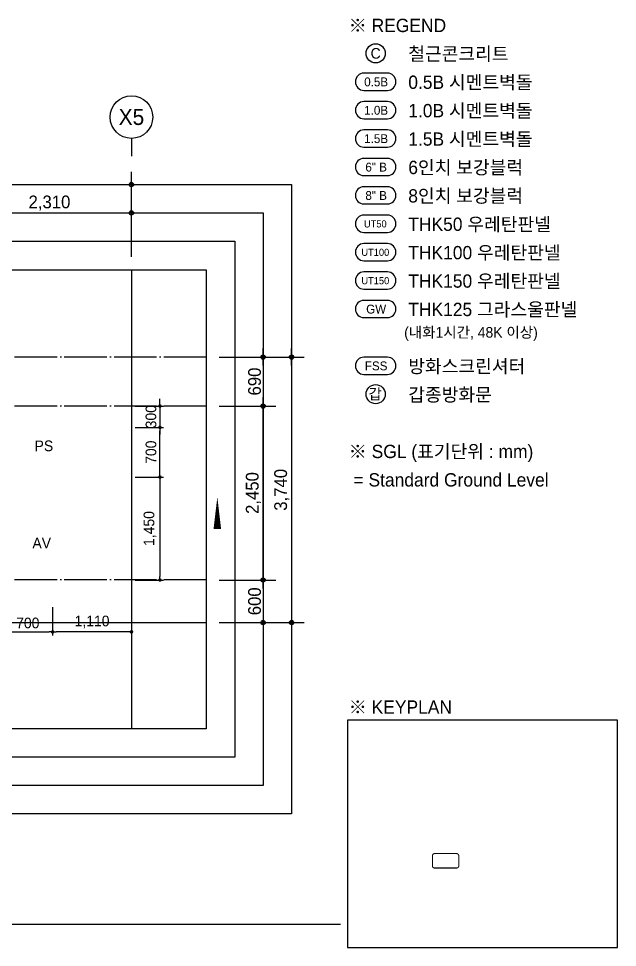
# Model space of a CAD drawing. Header units: millimetres. Extents: x 252711992 to 505989238, y 504776675 to 1009617600.
# Drawn here: x 253205659 to 253214092, y 504818012 to 504831094 of the extents above; entities that cross this region are included whole.
import ezdxf
from ezdxf.enums import TextEntityAlignment as Align
from ezdxf.xclip import XClip

# ---------------------------------------------------------------- set-up
doc = ezdxf.new("R2010")
doc.units = ezdxf.units.MM
doc.header["$XCLIPFRAME"] = 0
doc.linetypes.add('CEN', pattern=[35, 30, -2, 1, -2])
doc.linetypes.add('사무실2종$0$ACAD_ISO04W100', pattern=[30, 24, -3, 0, -3])
for name, color, linetype in [('$ZCDB_AUDIT_GENERATED_600D18', 7, 'Continuous'), ('0KD DIM', 7, 'Continuous'), ('4A.TEC CEN', 1, 'CEN'), ('4A.TEC TEXT', 7, 'Continuous'), ('4A.TEC TEXT 2', 3, 'Continuous'), ('4A.TEC 심볼', 7, 'Continuous'), ('SYM', 1, 'Continuous'), ('TEXT', 7, 'Continuous')]:
    doc.layers.add(name, color=color, linetype=linetype)
doc.layers.add('DEFPOINT', color=135, linetype='Continuous', plot=False)
doc.styles.add('GHS', font='malgun.ttf')
doc.styles.add('나눔고딕', font='')
doc.styles.add('돋움', font='')
doc.styles.add('돋음체', font='')
doc.styles.add('울릉도L', font='')
doc.styles.get('나눔고딕').set_extended_font_data('Dotum')
doc.styles.get('돋움').set_extended_font_data('Dotum')
doc.styles.get('돋음체').set_extended_font_data('Dotum')
doc.styles.get('울릉도L').set_extended_font_data('Dotum')
doc.dimstyles.new('DIM_600(외부치수)', dxfattribs={"dimscale": 400, "dimtxt": 3.3, "dimasz": 1, "dimexe": 2, "dimexo": 2, "dimgap": 1, "dimtad": 1, "dimdec": 0, "dimdsep": 46, "dimlunit": 6, "dimtxsty": '나눔고딕', "dimblk1": 'DIMDOT', "dimblk2": 'DIMDOT', "dimsah": 1, "dimcen": 2.5, "dimdle": 1.5, "dimclrd": 8, "dimclre": 8, "dimclrt": 3, "dimadec": 0, "dimazin": 0, "dimtfac": 1, "dimtdec": 0, "dimtix": 1, "dimtmove": 2, "dimatfit": 3, "dimldrblk": 'DIMDOT', "dimfxl": 1, "dimtvp": 1, "dimtolj": 1, "dimtzin": 0, "dimarcsym": 0})
doc.dimstyles.new('KD DIM 1', dxfattribs={"dimscale": 50, "dimtxt": 3, "dimasz": 1, "dimexe": 1, "dimexo": 1, "dimgap": 1, "dimtad": 1, "dimdec": 0, "dimzin": 0, "dimdsep": 46, "dimlunit": 6, "dimtxsty": '돋음체', "dimblk": 'DOT', "dimcen": 3, "dimdle": 1, "dimclrd": 256, "dimclre": 256, "dimclrt": 3, "dimazin": 0, "dimtfac": 1, "dimtdec": 0, "dimtix": 1, "dimtmove": 2, "dimatfit": 3, "dimldrblk": 'OBLIQUE', "dimfxl": 1, "dimtvp": 0.8333, "dimtolj": 1, "dimtzin": 0, "dimarcsym": 0})

# ---------------------------------------------------------------- blocks, each defined once
blk = doc.blocks.new('dwgFD3B')
at = {"layer": '4A.TEC CEN', "color": 250, "ltscale": 500}
blk.add_line((49194.51, -169936.83, -3333.33), (358000, -169936.83, -3333.33), dxfattribs=at)
at = {"layer": '4A.TEC CEN', "color": 250, "ltscale": 500, "elevation": -3333.33}
blk.add_lwpolyline([(208807.63, -39163.16), (208807.63, -267000)], dxfattribs=at)
blk = doc.blocks.new('DIMDOT')
at = {"color": 0}
blk.add_line((-2, 0), (2, 0), dxfattribs=at)
for radius in [0.5, 0.25]:
    blk.add_circle((0, 0), radius, dxfattribs=at)
blk = doc.blocks.new('*D324')
at = {"layer": '$ZCDB_AUDIT_GENERATED_600D18', "color": 8, "lineweight": -2, "transparency": 16777216}
for p, q in [((253196249, 504827737), (253196249, 504828937)), ((253207249, 504827737), (253207249, 504828937)), ((253196309, 504828757), (253207189, 504828757))]:
    blk.add_line(p, q, dxfattribs=at)
at = {"layer": 'Defpoints', "color": 0, "transparency": 16777216}
for p in [(253207249, 504828757), (253196249, 504827557, 0), (253207249, 504827557)]:
    blk.add_point(p, dxfattribs=at)
at = {"layer": '$ZCDB_AUDIT_GENERATED_600D18', "color": 8, "lineweight": -2, "transparency": 16777216, "xscale": 60, "yscale": 60, "zscale": 60, "rotation": 180}
blk.add_blockref('DIMDOT', (253196249, 504828757), dxfattribs=at)
at = {"layer": '$ZCDB_AUDIT_GENERATED_600D18', "color": 8, "lineweight": -2, "transparency": 16777216, "xscale": 60, "yscale": 60, "zscale": 60}
blk.add_blockref('DIMDOT', (253207249, 504828757), dxfattribs=at)
at = {"layer": '$ZCDB_AUDIT_GENERATED_600D18', "color": 3, "transparency": 16777216, "insert": (253201749, 504828895), "char_height": 180, "attachment_point": 5, "style": '나눔고딕'}
blk.add_mtext('\\A1;11,000', dxfattribs=at)
blk = doc.blocks.new('*D325')
at = {"layer": '$ZCDB_AUDIT_GENERATED_600D18', "color": 8, "lineweight": -2, "transparency": 16777216}
for p, q in [((253204939, 504827737), (253204939, 504828537)), ((253207249, 504827737), (253207249, 504828537)), ((253204999, 504828357), (253207189, 504828357))]:
    blk.add_line(p, q, dxfattribs=at)
at = {"layer": 'Defpoints', "color": 0, "transparency": 16777216}
for p in [(253207249, 504828357), (253204939, 504827557, 569), (253207249, 504827557, 4431)]:
    blk.add_point(p, dxfattribs=at)
at = {"layer": '$ZCDB_AUDIT_GENERATED_600D18', "color": 8, "lineweight": -2, "transparency": 16777216, "xscale": 60, "yscale": 60, "zscale": 60, "rotation": 180}
blk.add_blockref('DIMDOT', (253204939, 504828357), dxfattribs=at)
at = {"layer": '$ZCDB_AUDIT_GENERATED_600D18', "color": 8, "lineweight": -2, "transparency": 16777216, "xscale": 60, "yscale": 60, "zscale": 60}
blk.add_blockref('DIMDOT', (253207249, 504828357), dxfattribs=at)
at = {"layer": '$ZCDB_AUDIT_GENERATED_600D18', "color": 3, "transparency": 16777216, "insert": (253206094, 504828495), "char_height": 180, "attachment_point": 5, "style": '나눔고딕'}
blk.add_mtext('\\A1;2,310', dxfattribs=at)
blk = doc.blocks.new('ccs122')
at = {"layer": '4A.TEC 심볼'}
blk.add_line((0, 8), (0, 3), dxfattribs=at)
blk.add_circle((0, 14), 6, dxfattribs=at)
at = {"layer": '4A.TEC TEXT 2', "color": 3, "style": 'GHS'}
blk.add_attdef('NO', text='', height=4.5, dxfattribs=at).set_placement((-0.01, 14.02), align=Align.MIDDLE_CENTER)
blk = doc.blocks.new('*D330')
at = {"layer": '$ZCDB_AUDIT_GENERATED_600D18', "color": 8, "lineweight": -2, "transparency": 16777216}
for p, q in [((253208483, 504826327), (253209683, 504826327)), ((253209503, 504826267), (253209503, 504822647)), ((253208483, 504822587), (253209683, 504822587))]:
    blk.add_line(p, q, dxfattribs=at)
at = {"layer": 'Defpoints', "color": 0, "transparency": 16777216}
for p in [(253208303, 504826327, 0), (253208303, 504822587, 0), (253209503, 504822587)]:
    blk.add_point(p, dxfattribs=at)
at = {"layer": '$ZCDB_AUDIT_GENERATED_600D18', "color": 8, "lineweight": -2, "transparency": 16777216, "xscale": 60, "yscale": 60, "zscale": 60}
for p, rotation in [((253209503, 504826327), 90), ((253209503, 504822587), 270)]:
    blk.add_blockref('DIMDOT', p, dxfattribs=dict(at, rotation=rotation))
at = {"layer": '$ZCDB_AUDIT_GENERATED_600D18', "color": 3, "transparency": 16777216, "insert": (253209366, 504824457), "char_height": 180, "attachment_point": 5, "rotation": 90, "style": '나눔고딕'}
blk.add_mtext('\\A1;3,740', dxfattribs=at)
blk = doc.blocks.new('*D331')
at = {"layer": '$ZCDB_AUDIT_GENERATED_600D18', "color": 8, "lineweight": -2, "transparency": 16777216}
for p, q in [((253208483, 504826327), (253209283, 504826327)), ((253209103, 504826267), (253209103, 504825697)), ((253208483, 504825637), (253209283, 504825637))]:
    blk.add_line(p, q, dxfattribs=at)
at = {"layer": 'Defpoints', "color": 0, "transparency": 16777216}
for p in [(253208303, 504826327, 0), (253208303, 504825637, 0), (253209103, 504825637)]:
    blk.add_point(p, dxfattribs=at)
at = {"layer": '$ZCDB_AUDIT_GENERATED_600D18', "color": 8, "lineweight": -2, "transparency": 16777216, "xscale": 60, "yscale": 60, "zscale": 60}
for p, rotation in [((253209103, 504826327), 90), ((253209103, 504825637), 270)]:
    blk.add_blockref('DIMDOT', p, dxfattribs=dict(at, rotation=rotation))
at = {"layer": '$ZCDB_AUDIT_GENERATED_600D18', "color": 3, "transparency": 16777216, "insert": (253208983, 504825982), "char_height": 180, "attachment_point": 5, "rotation": 90, "style": '나눔고딕'}
blk.add_mtext('\\A1;690', dxfattribs=at)
blk = doc.blocks.new('*D332')
at = {"layer": '$ZCDB_AUDIT_GENERATED_600D18', "color": 8, "lineweight": -2, "transparency": 16777216}
for p, q in [((253208483, 504825637), (253209283, 504825637)), ((253209103, 504823247), (253209103, 504825577)), ((253208483, 504823187), (253209283, 504823187))]:
    blk.add_line(p, q, dxfattribs=at)
at = {"layer": 'Defpoints', "color": 0, "transparency": 16777216}
for p in [(253208303, 504825637, 0), (253209103, 504825637), (253208303, 504823187, 0)]:
    blk.add_point(p, dxfattribs=at)
at = {"layer": '$ZCDB_AUDIT_GENERATED_600D18', "color": 8, "lineweight": -2, "transparency": 16777216, "xscale": 60, "yscale": 60, "zscale": 60}
for p, rotation in [((253209103, 504825637), 90), ((253209103, 504823187), 270)]:
    blk.add_blockref('DIMDOT', p, dxfattribs=dict(at, rotation=rotation))
at = {"layer": '$ZCDB_AUDIT_GENERATED_600D18', "color": 3, "transparency": 16777216, "insert": (253208966, 504824412), "char_height": 180, "attachment_point": 5, "rotation": 90, "style": '나눔고딕'}
blk.add_mtext('\\A1;2,450', dxfattribs=at)
blk = doc.blocks.new('*D333')
at = {"layer": '$ZCDB_AUDIT_GENERATED_600D18', "color": 8, "lineweight": -2, "transparency": 16777216}
for p, q in [((253208483, 504823187), (253209283, 504823187)), ((253209103, 504823127), (253209103, 504822647)), ((253208483, 504822587), (253209283, 504822587))]:
    blk.add_line(p, q, dxfattribs=at)
at = {"layer": 'Defpoints', "color": 0, "transparency": 16777216}
for p in [(253208303, 504823187, 0), (253208303, 504822587, 0), (253209103, 504822587)]:
    blk.add_point(p, dxfattribs=at)
at = {"layer": '$ZCDB_AUDIT_GENERATED_600D18', "color": 8, "lineweight": -2, "transparency": 16777216, "xscale": 60, "yscale": 60, "zscale": 60}
for p, rotation in [((253209103, 504823187), 90), ((253209103, 504822587), 270)]:
    blk.add_blockref('DIMDOT', p, dxfattribs=dict(at, rotation=rotation))
at = {"layer": '$ZCDB_AUDIT_GENERATED_600D18', "color": 3, "transparency": 16777216, "insert": (253208983, 504822887), "char_height": 180, "attachment_point": 5, "rotation": 90, "style": '나눔고딕'}
blk.add_mtext('\\A1;600', dxfattribs=at)
blk = doc.blocks.new('_Dot')
at = {"color": 0, "linetype": 'ByBlock', "lineweight": -2}
blk.add_line((-0.5, 0), (-1, 0), dxfattribs=at)
at = {"color": 0, "linetype": 'ByBlock', "const_width": 0.5}
blk.add_lwpolyline([(-0.25, 0, 1), (0.25, 0, 1)], format="xyb", close=True, dxfattribs=at)
blk = doc.blocks.new('*D921')
at = {"layer": '0KD DIM', "lineweight": -2, "transparency": 16777216}
for p, q in [((253205439, 504822806), (253205439, 504822406)), ((253206139, 504822806), (253206139, 504822406)), ((253205489, 504822456), (253206089, 504822456))]:
    blk.add_line(p, q, dxfattribs=at)
at = {"layer": 'Defpoints', "color": 0, "transparency": 16777216}
for p in [(253205439, 504822856), (253206139, 504822856), (253206139, 504822456)]:
    blk.add_point(p, dxfattribs=at)
at = {"layer": '0KD DIM', "lineweight": -2, "transparency": 16777216, "xscale": 50, "yscale": 50, "zscale": 50, "rotation": 180}
blk.add_blockref('_Dot', (253205439, 504822456), dxfattribs=at)
at = {"layer": '0KD DIM', "lineweight": -2, "transparency": 16777216, "xscale": 50, "yscale": 50, "zscale": 50}
blk.add_blockref('_Dot', (253206139, 504822456), dxfattribs=at)
at = {"layer": '0KD DIM', "color": 3, "transparency": 16777216, "insert": (253205789, 504822581), "char_height": 150, "attachment_point": 5, "style": '돋음체'}
blk.add_mtext('\\A1;700', dxfattribs=at)
blk = doc.blocks.new('_OBLIQUE')
at = {"color": 0, "linetype": 'ByBlock'}
blk.add_line((-0.5, -0.5), (0.5, 0.5), dxfattribs=at)
blk = doc.blocks.new('*D922')
at = {"layer": '0KD DIM', "lineweight": -2, "transparency": 16777216}
for p, q in [((253206139, 504822806), (253206139, 504822406)), ((253207249, 504822806), (253207249, 504822406)), ((253207199, 504822456), (253206189, 504822456))]:
    blk.add_line(p, q, dxfattribs=at)
at = {"layer": 'Defpoints', "color": 0, "transparency": 16777216}
for p in [(253206139, 504822856), (253207249, 504822856), (253206139, 504822456)]:
    blk.add_point(p, dxfattribs=at)
at = {"layer": '0KD DIM', "lineweight": -2, "transparency": 16777216, "xscale": 50, "yscale": 50, "zscale": 50, "rotation": 180}
blk.add_blockref('_Dot', (253206139, 504822456), dxfattribs=at)
at = {"layer": '0KD DIM', "lineweight": -2, "transparency": 16777216, "xscale": 50, "yscale": 50, "zscale": 50}
blk.add_blockref('_Dot', (253207249, 504822456), dxfattribs=at)
at = {"layer": '0KD DIM', "color": 3, "transparency": 16777216, "insert": (253206694, 504822596), "char_height": 150, "attachment_point": 5, "style": '돋음체'}
blk.add_mtext('\\A1;1,110', dxfattribs=at)
blk = doc.blocks.new('*D924')
at = {"layer": '0KD DIM', "lineweight": -2, "transparency": 16777216}
for p, q in [((253207649, 504825687), (253207649, 504825737)), ((253207299, 504825637), (253207699, 504825637)), ((253207649, 504825637), (253207649, 504825337)), ((253207299, 504825337), (253207699, 504825337)), ((253207649, 504825287), (253207649, 504825237))]:
    blk.add_line(p, q, dxfattribs=at)
at = {"layer": 'Defpoints', "color": 0, "transparency": 16777216}
for p in [(253207249, 504825637), (253207249, 504825337), (253207649, 504825337)]:
    blk.add_point(p, dxfattribs=at)
at = {"layer": '0KD DIM', "lineweight": -2, "transparency": 16777216, "xscale": 50, "yscale": 50, "zscale": 50}
for p, rotation in [((253207649, 504825637), 270), ((253207649, 504825337), 90)]:
    blk.add_blockref('_Dot', p, dxfattribs=dict(at, rotation=rotation))
at = {"layer": '0KD DIM', "color": 3, "transparency": 16777216, "insert": (253207524, 504825487), "char_height": 150, "attachment_point": 5, "rotation": 90, "style": '돋음체'}
blk.add_mtext('\\A1;300', dxfattribs=at)
blk = doc.blocks.new('*D925')
at = {"layer": '0KD DIM', "lineweight": -2, "transparency": 16777216}
for p, q in [((253207299, 504825337), (253207699, 504825337)), ((253207649, 504824687), (253207649, 504825287)), ((253207299, 504824637), (253207699, 504824637))]:
    blk.add_line(p, q, dxfattribs=at)
at = {"layer": 'Defpoints', "color": 0, "transparency": 16777216}
for p in [(253207249, 504825337), (253207649, 504825337), (253207249, 504824637)]:
    blk.add_point(p, dxfattribs=at)
at = {"layer": '0KD DIM', "lineweight": -2, "transparency": 16777216, "xscale": 50, "yscale": 50, "zscale": 50}
for p, rotation in [((253207649, 504825337), 90), ((253207649, 504824637), 270)]:
    blk.add_blockref('_Dot', p, dxfattribs=dict(at, rotation=rotation))
at = {"layer": '0KD DIM', "color": 3, "transparency": 16777216, "insert": (253207524, 504824987), "char_height": 150, "attachment_point": 5, "rotation": 90, "style": '돋음체'}
blk.add_mtext('\\A1;700', dxfattribs=at)
blk = doc.blocks.new('*D923')
at = {"layer": '0KD DIM', "lineweight": -2, "transparency": 16777216}
for p, q in [((253207299, 504824637), (253207699, 504824637)), ((253207649, 504824587), (253207649, 504823237)), ((253207299, 504823187), (253207699, 504823187))]:
    blk.add_line(p, q, dxfattribs=at)
at = {"layer": 'Defpoints', "color": 0, "transparency": 16777216}
for p in [(253207249, 504824637), (253207249, 504823187), (253207649, 504823187)]:
    blk.add_point(p, dxfattribs=at)
at = {"layer": '0KD DIM', "lineweight": -2, "transparency": 16777216, "xscale": 50, "yscale": 50, "zscale": 50}
for p, rotation in [((253207649, 504824637), 90), ((253207649, 504823187), 270)]:
    blk.add_blockref('_Dot', p, dxfattribs=dict(at, rotation=rotation))
at = {"layer": '0KD DIM', "color": 3, "transparency": 16777216, "insert": (253207509, 504823912), "char_height": 150, "attachment_point": 5, "rotation": 90, "style": '돋음체'}
blk.add_mtext('\\A1;1,450', dxfattribs=at)

msp = doc.modelspace()

# ---------------------------------------------------------------- linework, layer by layer
at = {"layer": '4A.TEC CEN', "ltscale": 20}
for p, q in [((253208303.05, 504826327.14, 1666.67), (253194992.67, 504826327.14, 1666.67)), ((253208303.05, 504825637.14, 1666.67), (253202288.77, 504825637.14, 1666.67)), ((253208303.05, 504823187.14, 1666.67), (253194992.67, 504823187.14, 1666.67))]:
    msp.add_line(p, q, dxfattribs=at)
at = {"layer": '4A.TEC 심볼'}
for points in [[(253210852.08, 504830325.48), (253210522.86, 504830325.48, 1), (253210522.86, 504830083.07), (253210852.08, 504830083.07, 1)], [(253210852.08, 504829925.48), (253210522.86, 504829925.48, 1), (253210522.86, 504829683.07), (253210852.08, 504829683.07, 1)], [(253210852.08, 504829525.48), (253210522.86, 504829525.48, 1), (253210522.86, 504829283.07), (253210852.08, 504829283.07, 1)], [(253210852.08, 504829125.48), (253210522.86, 504829125.48, 1), (253210522.86, 504828883.07), (253210852.08, 504828883.07, 1)], [(253210852.08, 504828725.48), (253210522.86, 504828725.48, 1), (253210522.86, 504828483.07), (253210852.08, 504828483.07, 1)], [(253210852.08, 504828325.48), (253210522.86, 504828325.48, 1), (253210522.86, 504828083.07), (253210852.08, 504828083.07, 1)], [(253210852.08, 504827925.48), (253210522.86, 504827925.48, 1), (253210522.86, 504827683.07), (253210852.08, 504827683.07, 1)], [(253210852.08, 504827525.48), (253210522.86, 504827525.48, 1), (253210522.86, 504827283.07), (253210852.08, 504827283.07, 1)], [(253210852.08, 504827125.48), (253210522.86, 504827125.48, 1), (253210522.86, 504826883.07), (253210852.08, 504826883.07, 1)], [(253210852.08, 504826325.48), (253210522.86, 504826325.48, 1), (253210522.86, 504826083.07), (253210852.08, 504826083.07, 1)]]:
    msp.add_lwpolyline(points, format="xyb", close=True, dxfattribs=at)
for centre in [(253210687.47, 504830604.27), (253210687.47, 504825804.27)]:
    msp.add_circle(centre, 134.66, dxfattribs=at)
at = {"layer": 'DEFPOINT'}
msp.add_line((253210191.54, 504818337.29, 3333.33), (253173991.54, 504818337.29, 3333.33), dxfattribs=at)
at = {"layer": 'DEFPOINT', "elevation": 3333.33}
for points in [[(253193792.67, 504828757.16), (253209503.05, 504828757.16), (253209503.05, 504819892.16), (253193792.67, 504819892.16)], [(253194192.67, 504828357.16), (253209103.05, 504828357.16), (253209103.05, 504820292.16), (253194192.67, 504820292.16)], [(253194592.67, 504827957.16), (253208703.05, 504827957.16), (253208703.05, 504820692.16), (253194592.67, 504820692.16)], [(253194992.67, 504827557.16), (253208303.05, 504827557.16), (253208303.05, 504821092.16), (253194992.67, 504821092.16)]]:
    msp.add_lwpolyline(points, close=True, dxfattribs=at)
at = {"layer": 'SYM', "elevation": 1666.67}
msp.add_lwpolyline([(253208457.91, 504824356.32, 0, 106.74, 0), (253208457.91, 504823903.45, 0, 0, 0), (253207144.96, 504823903.45, 0, 0, 0)], format="xyseb", dxfattribs=at)

# ---------------------------------------------------------------- block references
ref = msp.add_blockref('dwgFD3B', (252998441.15, 504992523.98, 0.45))
XClip(ref).set_block_clipping_path([(196551.5201089978, -171431.8169596791), (209861.9006240964, -164966.8169608712)])
at = {"layer": '4A.TEC 심볼'}
ref = msp.add_blockref('ccs122', (253207248.78, 504829007.16, -7764.32), dxfattribs=dict(at, xscale=49.99999977496833, yscale=49.99999977496833, zscale=49.99999977496833))
ref.add_attrib('NO', 'X5', dxfattribs={"layer": '0', "color": 3, "height": 225, "style": '울릉도L'}).set_placement((253207248.47, 504829708.06, -7764.32), align=Align.MIDDLE_CENTER)

# ---------------------------------------------------------------- texts
at = {"layer": '4A.TEC TEXT', "style": '돋움'}
for s, p in [('C', (253210687.47, 504830604.27)), ('갑', (253210681.23, 504825806.22))]:
    msp.add_text(s, height=150, dxfattribs=at).set_placement(p, align=Align.MIDDLE_CENTER)
for s, height, p in [('0.5B', 125, (253210694.35, 504830202.35)), ('1.0B', 125, (253210694.35, 504829802.35)), ('1.5B', 125, (253210694.35, 504829402.35)), ('6" B', 125, (253210694.35, 504829002.35)), ('8" B', 125, (253210694.35, 504828602.35)), ('UT50', 100, (253210682.46, 504828202.35)), ('UT100', 100, (253210682.46, 504827802.35)), ('UT150', 100, (253210682.46, 504827402.35)), ('GW', 125, (253210694.35, 504827002.35)), ('FSS', 125, (253210694.35, 504826202.35))]:
    msp.add_text(s, height=height, dxfattribs=at).set_placement(p, align=Align.MIDDLE)
at = {"layer": '4A.TEC TEXT 2', "color": 3, "style": '나눔고딕'}
for s, height, p in [('※ REGEND', 187.5, (253210306.79, 504830847.49)), ('철근콘크리트', 187.5, (253211146.74, 504830447.5)), ('0.5B 시멘트벽돌', 187.5, (253211146.74, 504830047.51)), ('1.0B 시멘트벽돌', 187.5, (253211146.74, 504829647.51)), ('1.5B 시멘트벽돌', 187.5, (253211146.74, 504829247.51)), ('6인치 보강블럭', 187.5, (253211146.74, 504828847.51)), ('8인치 보강블럭', 187.5, (253211146.74, 504828447.51)), ('THK50 우레탄판넬', 187.5, (253211146.74, 504828047.51)), ('THK100 우레탄판넬', 187.5, (253211146.74, 504827647.51)), ('THK150 우레탄판넬', 187.5, (253211146.74, 504827247.51)), ('THK125 그라스울판넬', 187.5, (253211146.74, 504826847.51)), ('(내화1시간, 48K 이상)', 150, (253211088.64, 504826555.15)), ('방화스크린셔터', 187.5, (253211146.74, 504826047.51)), ('갑종방화문', 187.5, (253211146.74, 504825647.51)), ('※ SGL (표기단위 : mm)', 187.5, (253210306.79, 504824847.49)), (' = Standard Ground Level', 187.5, (253210306.79, 504824447.49)), ('※ KEYPLAN', 187.5, (253210306.79, 504821247.49))]:
    msp.add_text(s, height=height, dxfattribs=at).set_placement(p, align=Align.BOTTOM_LEFT)
at = {"layer": 'TEXT', "style": '돋움'}
for s, p in [('PS', (253206015.89, 504825076.43, -3333.33)), ('AV', (253205985.42, 504823707.78, -3333.33))]:
    msp.add_text(s, height=150, dxfattribs=at).set_placement(p, align=Align.MIDDLE_CENTER)

# ---------------------------------------------------------------- dimensions: what is measured, and where the dimension line sits
at = {"layer": '$ZCDB_AUDIT_GENERATED_600D18'}
for base, p1, p2, picture, middle in [((253207248.78, 504828757.16, -7764.32), (253196248.78, 504827557.16, -7764.32), (253207248.78, 504827557.16, -7764.32), '*D324', (253201748.78, 504828894.62, -7764.32)), ((253207248.78, 504828357.16, -7764.32), (253204938.77, 504827557.16, -7195.76), (253207248.78, 504827557.16, -3332.88), '*D325', (253206093.77, 504828494.62, -7764.32))]:
    dim = msp.add_linear_dim(base=base, p1=p1, p2=p2, dimstyle='DIM_600(외부치수)', override={"dimscale": 300, "dimtxt": 0.6, "dimasz": 0.2, "dimexe": 0.6, "dimexo": 0.6, "dimgap": 0.1, "dimdec": 1, "dimblk1": 'DIMDOT', "dimblk2": 'DIMDOT', "dimdle": 0.5}, dxfattribs=at)
    dim.commit()
    dim.dimension.update_dxf_attribs({"geometry": picture, "text_midpoint": middle})
for base, p1, p2, angle, picture, middle in [((253209503.05, 504822587.14, -4999.55), (253208303.05, 504826327.14, -4999.55), (253208303.05, 504822587.14, -4999.55), 270, '*D330', (253209365.59, 504824457.14, -4999.55)), ((253209103.05, 504825637.14, -4999.55), (253208303.05, 504826327.14, -4999.55), (253208303.05, 504825637.14, -4999.55), 270, '*D331', (253208982.93, 504825982.14, -4999.55)), ((253209103.05, 504825637.14, -4999.55), (253208303.05, 504823187.14, -4999.55), (253208303.05, 504825637.14, -4999.55), 90, '*D332', (253208965.59, 504824412.14, -4999.55)), ((253209103.05, 504822587.14, -4999.55), (253208303.05, 504823187.14, -4999.55), (253208303.05, 504822587.14, -4999.55), 270, '*D333', (253208982.93, 504822887.14, -4999.55))]:
    dim = msp.add_linear_dim(base=base, p1=p1, p2=p2, angle=angle, dimstyle='DIM_600(외부치수)', override={"dimscale": 300, "dimtxt": 0.6, "dimasz": 0.2, "dimexe": 0.6, "dimexo": 0.6, "dimgap": 0.1, "dimdec": 1, "dimblk1": 'DIMDOT', "dimblk2": 'DIMDOT', "dimdle": 0.5}, dxfattribs=at)
    dim.commit()
    dim.dimension.update_dxf_attribs({"geometry": picture, "text_midpoint": middle})
at = {"layer": '0KD DIM'}
for base, p1, p2, angle, picture, middle in [((253207648.78, 504825337.14, -3332.88), (253207248.78, 504825637.14, -3332.88), (253207248.78, 504825337.14, -3332.88), 270, '*D924', (253207523.67, 504825487.14, -3332.88)), ((253207648.78, 504825337.14, -3332.88), (253207248.78, 504824637.14, -3332.88), (253207248.78, 504825337.14, -3332.88), 90, '*D925', (253207523.67, 504824987.14, -3332.88)), ((253207648.78, 504823187.14, -3332.88), (253207248.78, 504824637.14, -3332.88), (253207248.78, 504823187.14, -3332.88), 270, '*D923', (253207509.22, 504823912.14, -3332.88)), ((253206138.77, 504822456.32, 1666.67), (253207248.78, 504822856.32, 1666.67), (253206138.77, 504822856.32, 1666.67), 180, '*D922', (253206693.77, 504822595.87, 1666.67))]:
    dim = msp.add_linear_dim(base=base, p1=p1, p2=p2, angle=angle, dimstyle='KD DIM 1', dxfattribs=at)
    dim.commit()
    dim.dimension.update_dxf_attribs({"geometry": picture, "text_midpoint": middle})
dim = msp.add_linear_dim(base=(253206138.77, 504822456.32, 1666.67), p1=(253205438.77, 504822856.32, 1666.67), p2=(253206138.77, 504822856.32, 1666.67), dimstyle='KD DIM 1', dxfattribs=at)
dim.commit()
dim.dimension.update_dxf_attribs({"geometry": '*D921', "text_midpoint": (253205788.77, 504822581.42, 1666.67)})

# ---------------------------------------------------------------- wipeouts: each hides what was drawn before it
msp.add_wipeout([(253210291.54, 504821212.29), (253214091.54, 504821212.29), (253214091.54, 504818012.29), (253210291.54, 504818012.29)]).translate(0, 0, 3333.33).dxf.layer = 'DEFPOINT'

# ---------------------------------------------------------------- next in the draw order: linework, layer by layer
at = {"elevation": 3333.33}
msp.add_lwpolyline([(253210291.54, 504818012.29), (253214091.54, 504818012.29), (253214091.54, 504821212.29), (253210291.54, 504821212.29)], close=True, dxfattribs=at)
at = {"color": 10, "linetype": '사무실2종$0$ACAD_ISO04W100', "ltscale": 3, "const_width": 15}
msp.add_lwpolyline([(253211516.37, 504819130.53), (253211827.06, 504819130.53, 0.41421356), (253211857.06, 504819160.53), (253211857.06, 504819303.25, 0.41421356), (253211827.06, 504819333.25), (253211516.37, 504819333.25, 0.41421356), (253211486.37, 504819303.25), (253211486.37, 504819160.53, 0.41421356)], format="xyb", close=True, dxfattribs=at)

doc.saveas('drawing.dxf')
